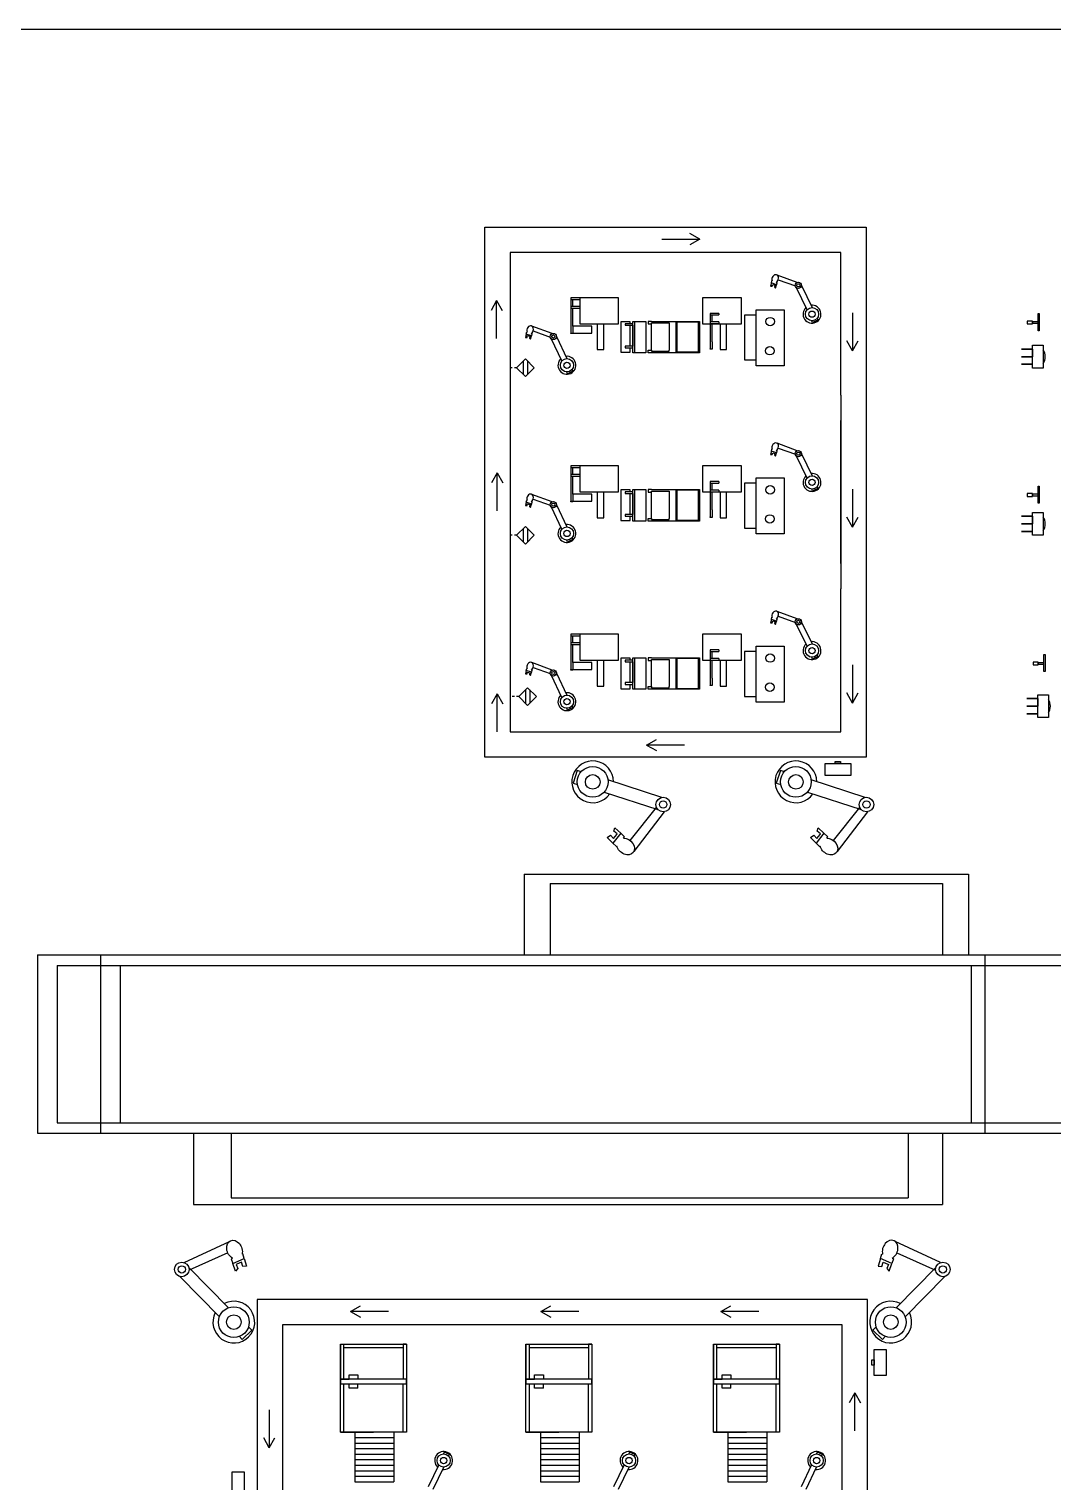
# Model space of a CAD drawing. Header units: millimetres. Extents: x 830 to 218144, y 75 to 99943.
# Drawn here: x 41732 to 88195, y 34006 to 99943 of the extents above; entities that cross this region are included whole.
import ezdxf

# ---------------------------------------------------------------- set-up
doc = ezdxf.new("R2010")
doc.units = ezdxf.units.MM

msp = doc.modelspace()

# ---------------------------------------------------------------- linework, layer by layer
for p, q in [((62408, 89807), (62408, 90957)), ((62408, 90957), (78570, 90957)), ((70449, 90408), (72178, 90408)), ((72178, 90408), (71719, 90663)), ((72178, 90408), (71719, 90153)), ((78570, 90957), (79720, 90957)), ((79720, 90957), (79720, 74538)), ((62408, 74538), (62408, 89807)), ((63558, 89807), (63558, 83322)), ((78570, 89807), (63558, 89807)), ((78570, 83322), (78570, 89807)), ((75416, 88421), (75383, 88268)), ((75416, 88421), (75437, 88517)), ((75647, 88341), (75416, 88421)), ((75437, 88517), (75451, 88512)), ((75642, 88448), (75672, 88438)), ((75672, 88438), (75647, 88341)), ((76588, 88440), (75674, 88778)), ((75727, 88561), (76506, 88286)), ((66720, 87749), (66322, 87749)), ((66322, 87749), (66322, 87674)), ((66322, 87749), (66322, 86144)), ((68487, 87749), (66720, 87749)), ((66720, 87749), (66720, 86571)), ((68487, 86571), (68487, 87749)), ((74056, 87749), (72289, 87749)), ((72289, 87749), (72289, 86571)), ((74056, 86571), (74056, 87749)), ((75383, 88268), (75458, 88268)), ((75458, 88268), (75478, 88351)), ((75478, 88351), (75570, 88321)), ((75584, 88317), (75557, 88235)), ((75557, 88235), (75608, 88188)), ((75570, 88321), (75584, 88317)), ((75608, 88188), (75647, 88341)), ((62951, 87628), (62696, 87169)), ((62951, 85898), (62951, 87628)), ((62951, 87628), (63206, 87169)), ((66322, 87674), (66720, 87674)), ((66720, 87356), (66322, 87356)), ((66322, 87356), (66322, 87283)), ((66322, 87283), (66720, 87283)), ((66409, 87356), (66409, 87674)), ((66409, 86462), (66409, 87283)), ((66720, 87674), (66720, 87356)), ((72289, 87674), (72289, 87356)), ((73035, 87041), (72638, 87041)), ((72638, 87041), (72638, 86967)), ((72638, 87041), (72638, 85436)), ((73035, 87041), (73035, 86967)), ((74723, 86964), (74723, 87208)), ((74723, 87208), (75998, 87208)), ((75998, 87208), (75998, 84754)), ((79099, 87065), (79099, 85335)), ((65467, 86121), (64553, 86459)), ((67265, 86462), (66409, 86462)), ((66409, 86462), (66409, 86122)), ((66720, 86571), (68487, 86571)), ((66720, 86571), (67520, 86571)), ((67265, 86144), (67265, 86462)), ((67520, 86571), (67520, 85394)), ((67815, 85394), (67815, 86571)), ((69014, 86661), (68585, 86661)), ((68585, 86661), (68585, 85274)), ((69138, 86571), (68780, 86571)), ((68780, 86571), (68780, 86499)), ((68780, 86499), (69138, 86499)), ((69014, 86571), (69014, 86661)), ((69014, 85551), (69014, 86499)), ((69138, 86571), (69138, 86674)), ((69138, 86674), (69726, 86674)), ((69138, 85251), (69138, 86571)), ((69138, 86499), (69138, 85551)), ((69209, 86674), (69209, 85251)), ((69726, 86674), (69726, 86571)), ((69726, 86571), (69726, 85251)), ((69975, 86674), (69830, 86674)), ((69830, 86674), (69830, 86560)), ((69830, 86560), (69975, 86560)), ((69975, 86674), (72150, 86674)), ((69975, 86560), (69975, 86605)), ((69975, 86605), (70777, 86605)), ((69975, 85370), (69975, 86560)), ((70777, 86605), (70777, 86560)), ((70777, 86560), (70777, 85370)), ((71089, 86674), (71089, 85251)), ((71127, 86645), (71127, 85291)), ((72106, 86645), (71127, 86645)), ((72106, 85291), (72106, 86645)), ((72150, 86674), (72150, 85251)), ((72289, 86571), (74056, 86571)), ((72289, 86571), (73089, 86571)), ((72638, 86967), (73035, 86967)), ((73035, 86649), (72638, 86649)), ((72638, 86649), (72638, 86575)), ((72638, 86575), (73035, 86575)), ((72724, 86649), (72724, 86967)), ((72724, 85754), (72724, 86575)), ((73035, 86649), (73035, 86575)), ((73089, 86571), (73089, 85394)), ((73384, 85394), (73384, 86571)), ((74202, 86964), (74202, 84926)), ((74723, 86964), (74202, 86964)), ((74723, 84926), (74723, 86964)), ((64295, 86102), (64262, 85949)), ((64262, 85949), (64337, 85949)), ((64295, 86102), (64315, 86198)), ((64526, 86022), (64295, 86102)), ((64315, 86198), (64330, 86193)), ((64337, 85949), (64356, 86032)), ((64356, 86032), (64449, 86002)), ((64463, 85998), (64436, 85916)), ((64436, 85916), (64487, 85869)), ((64449, 86002), (64463, 85998)), ((64487, 85869), (64526, 86022)), ((64521, 86129), (64551, 86119)), ((64551, 86119), (64526, 86022)), ((64606, 86242), (65384, 85967)), ((66322, 86144), (67265, 86144)), ((66322, 86122), (66322, 86144)), ((66409, 86122), (66322, 86122)), ((72724, 85754), (72724, 85414)), ((79099, 85335), (78844, 85795)), ((79099, 85335), (79354, 85795)), ((67520, 85394), (67815, 85394)), ((68585, 85274), (69014, 85274)), ((69138, 85551), (68780, 85551)), ((68780, 85551), (68780, 85469)), ((68780, 85469), (69138, 85469)), ((69014, 85274), (69014, 85469)), ((69726, 85251), (69138, 85251)), ((69830, 85251), (69830, 85370)), ((69830, 85370), (69975, 85370)), ((69975, 85251), (69830, 85251)), ((69975, 85370), (69975, 85322)), ((69975, 85322), (70777, 85322)), ((72150, 85251), (69975, 85251)), ((70777, 85322), (70777, 85370)), ((71127, 85291), (72106, 85291)), ((72638, 85414), (72638, 85436)), ((72724, 85414), (72638, 85414)), ((73089, 85394), (73384, 85394)), ((74202, 84926), (74723, 84926)), ((74723, 84666), (74723, 84926)), ((75998, 84666), (74723, 84666)), ((75998, 84754), (75998, 84666)), ((63558, 83322), (63558, 82172)), ((78570, 83322), (78570, 74538)), ((79720, 83322), (79720, 66903)), ((62408, 66903), (62408, 82172)), ((63558, 82172), (63558, 75688)), ((78570, 75688), (78570, 82172)), ((76588, 80805), (75674, 81143)), ((75416, 80787), (75383, 80634)), ((75383, 80634), (75458, 80634)), ((75416, 80787), (75437, 80882)), ((75647, 80706), (75416, 80787)), ((75437, 80882), (75451, 80877)), ((75458, 80634), (75478, 80717)), ((75478, 80717), (75570, 80687)), ((75584, 80682), (75557, 80600)), ((75557, 80600), (75608, 80553)), ((75570, 80687), (75584, 80682)), ((75608, 80553), (75647, 80706)), ((75642, 80814), (75672, 80804)), ((75672, 80804), (75647, 80706)), ((75727, 80926), (76506, 80652)), ((62979, 79805), (62724, 79345)), ((62979, 78075), (62979, 79805)), ((62979, 79805), (63233, 79345)), ((66720, 80115), (66322, 80115)), ((66322, 80115), (66322, 80040)), ((66322, 80115), (66322, 78510)), ((66322, 80040), (66720, 80040)), ((66409, 79722), (66409, 80040)), ((68487, 80115), (66720, 80115)), ((66720, 80115), (66720, 78937)), ((66720, 80040), (66720, 79722)), ((68487, 78937), (68487, 80115)), ((74056, 80115), (72289, 80115)), ((72289, 80115), (72289, 78937)), ((72289, 80040), (72289, 79722)), ((74056, 78937), (74056, 80115)), ((66720, 79722), (66322, 79722)), ((66322, 79722), (66322, 79648)), ((66322, 79648), (66720, 79648)), ((66409, 78828), (66409, 79648)), ((73035, 79407), (72638, 79407)), ((72638, 79407), (72638, 79332)), ((72638, 79407), (72638, 77802)), ((72638, 79332), (73035, 79332)), ((72724, 79014), (72724, 79332)), ((73035, 79407), (73035, 79332)), ((74202, 79330), (74202, 77291)), ((74723, 79330), (74202, 79330)), ((74723, 79330), (74723, 79573)), ((74723, 79573), (75998, 79573)), ((74723, 77291), (74723, 79330)), ((75998, 79573), (75998, 77120)), ((64295, 78468), (64262, 78315)), ((64295, 78468), (64315, 78563)), ((64526, 78387), (64295, 78468)), ((64315, 78563), (64330, 78558)), ((64521, 78495), (64551, 78485)), ((64551, 78485), (64526, 78387)), ((65467, 78487), (64553, 78825)), ((64606, 78607), (65384, 78333)), ((66322, 78510), (67265, 78510)), ((66322, 78488), (66322, 78510)), ((66409, 78488), (66322, 78488)), ((67265, 78828), (66409, 78828)), ((66409, 78828), (66409, 78488)), ((66720, 78937), (68487, 78937)), ((66720, 78937), (67520, 78937)), ((67265, 78510), (67265, 78828)), ((67520, 78937), (67520, 77759)), ((67815, 77759), (67815, 78937)), ((69014, 79027), (68585, 79027)), ((68585, 79027), (68585, 77640)), ((69138, 78937), (68780, 78937)), ((68780, 78937), (68780, 78865)), ((68780, 78865), (69138, 78865)), ((69014, 78937), (69014, 79027)), ((69014, 77916), (69014, 78865)), ((69138, 78937), (69138, 79040)), ((69138, 79040), (69726, 79040)), ((69138, 77617), (69138, 78937)), ((69138, 78865), (69138, 77916)), ((69209, 79040), (69209, 77617)), ((69726, 79040), (69726, 78937)), ((69726, 78937), (69726, 77617)), ((69975, 79040), (69830, 79040)), ((69830, 79040), (69830, 78925)), ((69830, 78925), (69975, 78925)), ((69975, 79040), (72150, 79040)), ((69975, 78925), (69975, 78971)), ((69975, 78971), (70777, 78971)), ((69975, 77736), (69975, 78925)), ((70777, 78971), (70777, 78925)), ((70777, 78925), (70777, 77736)), ((71089, 79040), (71089, 77617)), ((71127, 79011), (71127, 77656)), ((72106, 79011), (71127, 79011)), ((72106, 77656), (72106, 79011)), ((72150, 79040), (72150, 77617)), ((72289, 78937), (74056, 78937)), ((72289, 78937), (73089, 78937)), ((73035, 79014), (72638, 79014)), ((72638, 79014), (72638, 78940)), ((72638, 78940), (73035, 78940)), ((72724, 78120), (72724, 78940)), ((73035, 79014), (73035, 78940)), ((73089, 78937), (73089, 77759)), ((73384, 77759), (73384, 78937)), ((79099, 79068), (79099, 77339)), ((64262, 78315), (64337, 78315)), ((64337, 78315), (64356, 78398)), ((64356, 78398), (64449, 78368)), ((64463, 78363), (64436, 78282)), ((64436, 78282), (64487, 78234)), ((64449, 78368), (64463, 78363)), ((64487, 78234), (64526, 78387)), ((69138, 77916), (68780, 77916)), ((68780, 77916), (68780, 77835)), ((68780, 77835), (69138, 77835)), ((69014, 77640), (69014, 77835)), ((72724, 78120), (72724, 77780)), ((67520, 77759), (67815, 77759)), ((68585, 77640), (69014, 77640)), ((69726, 77617), (69138, 77617)), ((69830, 77617), (69830, 77736)), ((69830, 77736), (69975, 77736)), ((69975, 77617), (69830, 77617)), ((69975, 77736), (69975, 77687)), ((69975, 77687), (70777, 77687)), ((72150, 77617), (69975, 77617)), ((70777, 77687), (70777, 77736)), ((71127, 77656), (72106, 77656)), ((72638, 77780), (72638, 77802)), ((72724, 77780), (72638, 77780)), ((73089, 77759), (73384, 77759)), ((74202, 77291), (74723, 77291)), ((74723, 77031), (74723, 77291)), ((79099, 77339), (78844, 77798)), ((79099, 77339), (79354, 77798)), ((75998, 77031), (74723, 77031)), ((75998, 77120), (75998, 77031)), ((63558, 75688), (63558, 74538)), ((63558, 74538), (63558, 68053)), ((78570, 68053), (78570, 74538)), ((75416, 73152), (75437, 73247)), ((75437, 73247), (75451, 73242)), ((76588, 73171), (75674, 73509)), ((75727, 73292), (76506, 73017)), ((75416, 73152), (75383, 72999)), ((75383, 72999), (75458, 72999)), ((75647, 73072), (75416, 73152)), ((75458, 72999), (75478, 73082)), ((75478, 73082), (75570, 73052)), ((75584, 73048), (75557, 72966)), ((75557, 72966), (75608, 72918)), ((75570, 73052), (75584, 73048)), ((75608, 72918), (75647, 73072)), ((75642, 73179), (75672, 73169)), ((75672, 73169), (75647, 73072)), ((66720, 72480), (66322, 72480)), ((66322, 72480), (66322, 72405)), ((66322, 72480), (66322, 70875)), ((66322, 72405), (66720, 72405)), ((66720, 72087), (66322, 72087)), ((66322, 72087), (66322, 72013)), ((66322, 72013), (66720, 72013)), ((66409, 72087), (66409, 72405)), ((66409, 71193), (66409, 72013)), ((68487, 72480), (66720, 72480)), ((66720, 72480), (66720, 71302)), ((66720, 72405), (66720, 72087)), ((68487, 71302), (68487, 72480)), ((74056, 72480), (72289, 72480)), ((72289, 72480), (72289, 71302)), ((72289, 72405), (72289, 72087)), ((74056, 71302), (74056, 72480)), ((74723, 71695), (74723, 71939)), ((74723, 71939), (75998, 71939)), ((75998, 71939), (75998, 69485)), ((66720, 71302), (68487, 71302)), ((66720, 71302), (67520, 71302)), ((67520, 71302), (67520, 70125)), ((67815, 70125), (67815, 71302)), ((69014, 71392), (68585, 71392)), ((68585, 71392), (68585, 70005)), ((69138, 71302), (68780, 71302)), ((68780, 71302), (68780, 71230)), ((68780, 71230), (69138, 71230)), ((69014, 71302), (69014, 71392)), ((69014, 70281), (69014, 71230)), ((69138, 71302), (69138, 71405)), ((69138, 71405), (69726, 71405)), ((69138, 69982), (69138, 71302)), ((69138, 71230), (69138, 70281)), ((69209, 71405), (69209, 69982)), ((69726, 71405), (69726, 71302)), ((69726, 71302), (69726, 69982)), ((69975, 71405), (69830, 71405)), ((69830, 71405), (69830, 71291)), ((69830, 71291), (69975, 71291)), ((69975, 71405), (72150, 71405)), ((69975, 71291), (69975, 71336)), ((69975, 71336), (70777, 71336)), ((69975, 70101), (69975, 71291)), ((70777, 71336), (70777, 71291)), ((70777, 71291), (70777, 70101)), ((71089, 71405), (71089, 69982)), ((71127, 71376), (71127, 70022)), ((72106, 71376), (71127, 71376)), ((72106, 70022), (72106, 71376)), ((72150, 71405), (72150, 69982)), ((72289, 71302), (74056, 71302)), ((72289, 71302), (73089, 71302)), ((73035, 71772), (72638, 71772)), ((72638, 71772), (72638, 71697)), ((72638, 71772), (72638, 70167)), ((72638, 71697), (73035, 71697)), ((73035, 71379), (72638, 71379)), ((72638, 71379), (72638, 71306)), ((72638, 71306), (73035, 71306)), ((72724, 71379), (72724, 71697)), ((72724, 70485), (72724, 71306)), ((73035, 71772), (73035, 71697)), ((73035, 71379), (73035, 71306)), ((73089, 71302), (73089, 70125)), ((73384, 70125), (73384, 71302)), ((74202, 71695), (74202, 69657)), ((74723, 71695), (74202, 71695)), ((74723, 69657), (74723, 71695)), ((64295, 70833), (64262, 70680)), ((64262, 70680), (64337, 70680)), ((64295, 70833), (64315, 70929)), ((64526, 70753), (64295, 70833)), ((64315, 70929), (64330, 70924)), ((64337, 70680), (64356, 70763)), ((64356, 70763), (64449, 70733)), ((64463, 70729), (64436, 70647)), ((64436, 70647), (64487, 70600)), ((64449, 70733), (64463, 70729)), ((64487, 70600), (64526, 70753)), ((64521, 70860), (64551, 70850)), ((64551, 70850), (64526, 70753)), ((65467, 70852), (64553, 71190)), ((64606, 70973), (65384, 70698)), ((66322, 70875), (67265, 70875)), ((66322, 70853), (66322, 70875)), ((66409, 70853), (66322, 70853)), ((67265, 71193), (66409, 71193)), ((66409, 71193), (66409, 70853)), ((67265, 70875), (67265, 71193)), ((79098, 71086), (79098, 69357)), ((67520, 70125), (67815, 70125)), ((68585, 70005), (69014, 70005)), ((69138, 70281), (68780, 70281)), ((68780, 70281), (68780, 70200)), ((68780, 70200), (69138, 70200)), ((69014, 70005), (69014, 70200)), ((69726, 69982), (69138, 69982)), ((69830, 69982), (69830, 70101)), ((69830, 70101), (69975, 70101)), ((69975, 69982), (69830, 69982)), ((69975, 70101), (69975, 70053)), ((69975, 70053), (70777, 70053)), ((72150, 69982), (69975, 69982)), ((70777, 70053), (70777, 70101)), ((71127, 70022), (72106, 70022)), ((72638, 70145), (72638, 70167)), ((72724, 70145), (72638, 70145)), ((72724, 70485), (72724, 70145)), ((73089, 70125), (73384, 70125)), ((62979, 69776), (62724, 69317)), ((62979, 68047), (62979, 69776)), ((62979, 69776), (63233, 69317)), ((74202, 69657), (74723, 69657)), ((74723, 69396), (74723, 69657)), ((75998, 69396), (74723, 69396)), ((75998, 69485), (75998, 69396)), ((79098, 69357), (78843, 69816)), ((79098, 69357), (79352, 69816)), ((63558, 68053), (78570, 68053)), ((69748, 67451), (70208, 67706)), ((71478, 67451), (69748, 67451)), ((69748, 67451), (70208, 67196)), ((63558, 66903), (62408, 66903)), ((79720, 66903), (63558, 66903)), ((69014, 63113), (70204, 64621)), ((78235, 63113), (79425, 64621)), ((70558, 64421), (69179, 62619)), ((79780, 64421), (78400, 62619)), ((67972, 63260), (68119, 63354)), ((68119, 63354), (68261, 63215)), ((68582, 63446), (68227, 63000)), ((68261, 63215), (68406, 63390)), ((68273, 63543), (68314, 63699)), ((68427, 63415), (68273, 63543)), ((68314, 63699), (68582, 63446)), ((68406, 63390), (68427, 63415)), ((68753, 63286), (68582, 63446)), ((77193, 63260), (77341, 63354)), ((77341, 63354), (77483, 63215)), ((77803, 63446), (77448, 63000)), ((77483, 63215), (77628, 63390)), ((77495, 63543), (77535, 63699)), ((77649, 63415), (77495, 63543)), ((77535, 63699), (77803, 63446)), ((77628, 63390), (77649, 63415)), ((77974, 63286), (77803, 63446)), ((68227, 63000), (67972, 63260)), ((68227, 63000), (68386, 62838)), ((68386, 62838), (68409, 62867)), ((68706, 63228), (68753, 63286)), ((77448, 63000), (77193, 63260)), ((77448, 63000), (77607, 62838)), ((77607, 62838), (77630, 62867)), ((77927, 63228), (77974, 63286)), ((64200, 61594), (64200, 59761)), ((66033, 61594), (67867, 61594)), ((69700, 61594), (71533, 61594)), ((73367, 61594), (75200, 61594)), ((77033, 61594), (78867, 61594)), ((80700, 61594), (82533, 61594)), ((84367, 61594), (84367, 59761)), ((65380, 61165), (65380, 59546)), ((66999, 61165), (68618, 61165)), ((70237, 61165), (71855, 61165)), ((73474, 61165), (75093, 61165)), ((76712, 61165), (78330, 61165)), ((79949, 61165), (81568, 61165)), ((83186, 61165), (83186, 59546)), ((64200, 59761), (64200, 57927)), ((65380, 59546), (65380, 57927)), ((83186, 59546), (83186, 57927)), ((84367, 59761), (84367, 57927)), ((42119, 57927), (42119, 56309)), ((42718, 57927), (44337, 57927)), ((43014, 57448), (43014, 56018)), ((43014, 57448), (44444, 57448)), ((44980, 57927), (44980, 56309)), ((45874, 57448), (47305, 57448)), ((45874, 57448), (45874, 56018)), ((45956, 57927), (47574, 57927)), ((48735, 57448), (50165, 57448)), ((49193, 57927), (50812, 57927)), ((51595, 57448), (53026, 57448)), ((52430, 57927), (54049, 57927)), ((54456, 57448), (55886, 57448)), ((55668, 57927), (57287, 57927)), ((57316, 57448), (58747, 57448)), ((58905, 57927), (60524, 57927)), ((60177, 57448), (61607, 57448)), ((62143, 57927), (63762, 57927)), ((63037, 57448), (64468, 57448)), ((65380, 57927), (66999, 57927)), ((65898, 57448), (67328, 57448)), ((68618, 57927), (70237, 57927)), ((68759, 57448), (70189, 57448)), ((71619, 57448), (73049, 57448)), ((71855, 57927), (73474, 57927)), ((74480, 57448), (75910, 57448)), ((75093, 57927), (76712, 57927)), ((77340, 57448), (78770, 57448)), ((78330, 57927), (79949, 57927)), ((80201, 57448), (81631, 57448)), ((81568, 57927), (83186, 57927)), ((83061, 57448), (84491, 57448)), ((84491, 57448), (84491, 56018)), ((84805, 57927), (86424, 57927)), ((85097, 57927), (85097, 56309)), ((85922, 57448), (87352, 57448)), ((88043, 57927), (89661, 57927)), ((42119, 56309), (42119, 54690)), ((44980, 56309), (44980, 54690)), ((85097, 56309), (85097, 54690)), ((43014, 56018), (43014, 54587)), ((45874, 56018), (45874, 54587)), ((84491, 56018), (84491, 54587)), ((42119, 54690), (42119, 53071)), ((43014, 54587), (43014, 53157)), ((44980, 54690), (44980, 53071)), ((45874, 54587), (45874, 53157)), ((84491, 54587), (84491, 53157)), ((85097, 54690), (85097, 53071)), ((42119, 53071), (42119, 51452)), ((43014, 53157), (43014, 51727)), ((44980, 53071), (44980, 51452)), ((45874, 53157), (45874, 51727)), ((84491, 53157), (84491, 51727)), ((85097, 53071), (85097, 51452)), ((42119, 51452), (42119, 49834)), ((43014, 51727), (43014, 50297)), ((44980, 51452), (44980, 49834)), ((45874, 51727), (45874, 50297)), ((84491, 51727), (84491, 50297)), ((85097, 51452), (85097, 49834)), ((43014, 50297), (44444, 50297)), ((45874, 50297), (47305, 50297)), ((48735, 50297), (50165, 50297)), ((51595, 50297), (53026, 50297)), ((54456, 50297), (55886, 50297)), ((57316, 50297), (58747, 50297)), ((60177, 50297), (61607, 50297)), ((63037, 50297), (64468, 50297)), ((65898, 50297), (67328, 50297)), ((68759, 50297), (70189, 50297)), ((71619, 50297), (73049, 50297)), ((74480, 50297), (75910, 50297)), ((77340, 50297), (78770, 50297)), ((80201, 50297), (81631, 50297)), ((83061, 50297), (84491, 50297)), ((85922, 50297), (87352, 50297)), ((42718, 49834), (44337, 49834)), ((45956, 49834), (47574, 49834)), ((49193, 49834), (50812, 49834)), ((49193, 49834), (49193, 48215)), ((49193, 49834), (49193, 48215)), ((50903, 49834), (50903, 48370)), ((50903, 49834), (50903, 48370)), ((52430, 49834), (54049, 49834)), ((55668, 49834), (57287, 49834)), ((58905, 49834), (60524, 49834)), ((62143, 49834), (63762, 49834)), ((65380, 49834), (66999, 49834)), ((68618, 49834), (70237, 49834)), ((71855, 49834), (73474, 49834)), ((75093, 49834), (76712, 49834)), ((78330, 49834), (79949, 49834)), ((81568, 49834), (83186, 49834)), ((81632, 49834), (81632, 48370)), ((81632, 49834), (81632, 48370)), ((83186, 49834), (83186, 48215)), ((83186, 49834), (83186, 48215)), ((84805, 49834), (86424, 49834)), ((88043, 49834), (89661, 49834)), ((49193, 48215), (49193, 46596)), ((49193, 48215), (49193, 46596)), ((50903, 48370), (50903, 46907)), ((50903, 48370), (50903, 46907)), ((81632, 48370), (81632, 46907)), ((81632, 48370), (81632, 46907)), ((83186, 48215), (83186, 46596)), ((83186, 48215), (83186, 46596)), ((50903, 46907), (52366, 46907)), ((50903, 46907), (52366, 46907)), ((52366, 46907), (53829, 46907)), ((52366, 46907), (53829, 46907)), ((53829, 46907), (55293, 46907)), ((53829, 46907), (55293, 46907)), ((55293, 46907), (56756, 46907)), ((55293, 46907), (56756, 46907)), ((56756, 46907), (58219, 46907)), ((56756, 46907), (58219, 46907)), ((58219, 46907), (59683, 46907)), ((58219, 46907), (59683, 46907)), ((59683, 46907), (61146, 46907)), ((59683, 46907), (61146, 46907)), ((61146, 46907), (62609, 46907)), ((61146, 46907), (62609, 46907)), ((62609, 46907), (64072, 46907)), ((62609, 46907), (64072, 46907)), ((64072, 46907), (65536, 46907)), ((64072, 46907), (65536, 46907)), ((65536, 46907), (66999, 46907)), ((65536, 46907), (66999, 46907)), ((66999, 46907), (68462, 46907)), ((66999, 46907), (68462, 46907)), ((68462, 46907), (69926, 46907)), ((68462, 46907), (69926, 46907)), ((69926, 46907), (71389, 46907)), ((69926, 46907), (71389, 46907)), ((71389, 46907), (72852, 46907)), ((71389, 46907), (72852, 46907)), ((72852, 46907), (74316, 46907)), ((72852, 46907), (74316, 46907)), ((74316, 46907), (75779, 46907)), ((74316, 46907), (75779, 46907)), ((75779, 46907), (77242, 46907)), ((75779, 46907), (77242, 46907)), ((77242, 46907), (78705, 46907)), ((77242, 46907), (78705, 46907)), ((78705, 46907), (80169, 46907)), ((78705, 46907), (80169, 46907)), ((80169, 46907), (81632, 46907)), ((80169, 46907), (81632, 46907)), ((49193, 46596), (50812, 46596)), ((49193, 46596), (50812, 46596)), ((50812, 46596), (52430, 46596)), ((50812, 46596), (52430, 46596)), ((52430, 46596), (54049, 46596)), ((52430, 46596), (54049, 46596)), ((54049, 46596), (55668, 46596)), ((54049, 46596), (55668, 46596)), ((55668, 46596), (57287, 46596)), ((55668, 46596), (57287, 46596)), ((57287, 46596), (58905, 46596)), ((57287, 46596), (58905, 46596)), ((58905, 46596), (60524, 46596)), ((58905, 46596), (60524, 46596)), ((60524, 46596), (62143, 46596)), ((60524, 46596), (62143, 46596)), ((62143, 46596), (63762, 46596)), ((62143, 46596), (63762, 46596)), ((63762, 46596), (65380, 46596)), ((63762, 46596), (65380, 46596)), ((65380, 46596), (66999, 46596)), ((65380, 46596), (66999, 46596)), ((66999, 46596), (68618, 46596)), ((66999, 46596), (68618, 46596)), ((68618, 46596), (70237, 46596)), ((68618, 46596), (70237, 46596)), ((70237, 46596), (71855, 46596)), ((70237, 46596), (71855, 46596)), ((71855, 46596), (73474, 46596)), ((71855, 46596), (73474, 46596)), ((73474, 46596), (75093, 46596)), ((73474, 46596), (75093, 46596)), ((75093, 46596), (76712, 46596)), ((75093, 46596), (76712, 46596)), ((76712, 46596), (78330, 46596)), ((76712, 46596), (78330, 46596)), ((78330, 46596), (79949, 46596)), ((78330, 46596), (79949, 46596)), ((79949, 46596), (81568, 46596)), ((79949, 46596), (81568, 46596)), ((81568, 46596), (83186, 46596)), ((81568, 46596), (83186, 46596)), ((48771, 43965), (50827, 44925)), ((83090, 43965), (81034, 44925)), ((50746, 44411), (48993, 43623)), ((51430, 44364), (51396, 44349)), ((51496, 44146), (51430, 44364)), ((80366, 44146), (80432, 44364)), ((80432, 44364), (80466, 44349)), ((81116, 44411), (82869, 43623)), ((50966, 44166), (50897, 44137)), ((50897, 44137), (50974, 43915)), ((50974, 43915), (51496, 44146)), ((51095, 43567), (50974, 43915)), ((51204, 43687), (51095, 43567)), ((51156, 43884), (51126, 43872)), ((51126, 43872), (51204, 43687)), ((51366, 43973), (51156, 43884)), ((51428, 43783), (51366, 43973)), ((51602, 43798), (51428, 43783)), ((51496, 44146), (51602, 43798)), ((80366, 44146), (80260, 43798)), ((80260, 43798), (80434, 43783)), ((80887, 43915), (80366, 44146)), ((80434, 43783), (80496, 43973)), ((80496, 43973), (80705, 43884)), ((80736, 43872), (80658, 43687)), ((80658, 43687), (80767, 43567)), ((80705, 43884), (80736, 43872)), ((80767, 43567), (80887, 43915)), ((80964, 44137), (80887, 43915)), ((80896, 44166), (80964, 44137)), ((53238, 42280), (52088, 42280)), ((79774, 42280), (52088, 42280)), ((52088, 42280), (52088, 24016)), ((79774, 24016), (79774, 42280)), ((56313, 41740), (56773, 41995)), ((58043, 41740), (56313, 41740)), ((56313, 41740), (56773, 41485)), ((64953, 41740), (65413, 41995)), ((66683, 41740), (64953, 41740)), ((64953, 41740), (65413, 41485)), ((73122, 41740), (73582, 41995)), ((74852, 41740), (73122, 41740)), ((73122, 41740), (73582, 41485)), ((78624, 41130), (53238, 41130)), ((53238, 41130), (53238, 40619)), ((78624, 25166), (78624, 41130)), ((53238, 40619), (53238, 25166)), ((55858, 40263), (58858, 40263)), ((55858, 36263), (55858, 40263)), ((55858, 40263), (55858, 38463)), ((56008, 40263), (56008, 38663)), ((56008, 40263), (56008, 40113)), ((58858, 40263), (58708, 40263)), ((58708, 40263), (58708, 38663)), ((58858, 40263), (58858, 36263)), ((64270, 40263), (67270, 40263)), ((64270, 36263), (64270, 40263)), ((64270, 40263), (64270, 38463)), ((64420, 40263), (64420, 38663)), ((64420, 40263), (64420, 40113)), ((67270, 40263), (67120, 40263)), ((67120, 40263), (67120, 38663)), ((67270, 40263), (67270, 36263)), ((72784, 40263), (75784, 40263)), ((72784, 36263), (72784, 40263)), ((72784, 40263), (72784, 38463)), ((72934, 40263), (72934, 38663)), ((72934, 40263), (72934, 40113)), ((75784, 40263), (75634, 40263)), ((75634, 40263), (75634, 38663)), ((75784, 40263), (75784, 36263)), ((56008, 40113), (58708, 40113)), ((64420, 40113), (67120, 40113)), ((72934, 40113), (75634, 40113)), ((58858, 38663), (55858, 38663)), ((55858, 38663), (56258, 38663)), ((55858, 38463), (58858, 38463)), ((56008, 38463), (56008, 36263)), ((56258, 38663), (56258, 38863)), ((56258, 38863), (56658, 38863)), ((56258, 38263), (56258, 38463)), ((56658, 38263), (56258, 38263)), ((56658, 38863), (56658, 38663)), ((56658, 38263), (56658, 38463)), ((58708, 36263), (58708, 38463)), ((58858, 38463), (58858, 38663)), ((58858, 38463), (58858, 38163)), ((67270, 38663), (64270, 38663)), ((64270, 38663), (64670, 38663)), ((64270, 38463), (67270, 38463)), ((64420, 38463), (64420, 36263)), ((64670, 38663), (64670, 38863)), ((64670, 38863), (65070, 38863)), ((64670, 38263), (64670, 38463)), ((65070, 38263), (64670, 38263)), ((65070, 38863), (65070, 38663)), ((65070, 38263), (65070, 38463)), ((67120, 36263), (67120, 38463)), ((67270, 38463), (67270, 38663)), ((67270, 38463), (67270, 38163)), ((75784, 38663), (72784, 38663)), ((72784, 38663), (73184, 38663)), ((72784, 38463), (75784, 38463)), ((72934, 38463), (72934, 36263)), ((73184, 38663), (73184, 38863)), ((73184, 38863), (73584, 38863)), ((73184, 38263), (73184, 38463)), ((73584, 38263), (73184, 38263)), ((73584, 38863), (73584, 38663)), ((73584, 38263), (73584, 38463)), ((75634, 36263), (75634, 38463)), ((75784, 38463), (75784, 38663)), ((75784, 38463), (75784, 38163)), ((79209, 38050), (78954, 37590)), ((79209, 36320), (79209, 38050)), ((79209, 38050), (79464, 37590)), ((52635, 37281), (52635, 35551)), ((52635, 35551), (52380, 36011)), ((52635, 35551), (52890, 36011)), ((58858, 36263), (55858, 36263)), ((55858, 36263), (57358, 36263)), ((55858, 36263), (56008, 36263)), ((56522, 36263), (56522, 34013)), ((56522, 36022), (58280, 36022)), ((56522, 36022), (58280, 36022)), ((56522, 36022), (58280, 36022)), ((56522, 35771), (58280, 35771)), ((58280, 36263), (58280, 34013)), ((58858, 36263), (58708, 36263)), ((67270, 36263), (64270, 36263)), ((64270, 36263), (65770, 36263)), ((64270, 36263), (64420, 36263)), ((64934, 36263), (64934, 34013)), ((64934, 36022), (66692, 36022)), ((64934, 36022), (66692, 36022)), ((64934, 36022), (66692, 36022)), ((64934, 35771), (66692, 35771)), ((66692, 36263), (66692, 34013)), ((67270, 36263), (67120, 36263)), ((75784, 36263), (72784, 36263)), ((72784, 36263), (74284, 36263)), ((72784, 36263), (72934, 36263)), ((73448, 36263), (73448, 34013)), ((73448, 36022), (75206, 36022)), ((73448, 36022), (75206, 36022)), ((73448, 36022), (75206, 36022)), ((73448, 35771), (75206, 35771)), ((75206, 36263), (75206, 34013)), ((75784, 36263), (75634, 36263)), ((56522, 35519), (58280, 35519)), ((56522, 35519), (58280, 35519)), ((56522, 35268), (58280, 35268)), ((56522, 35268), (58280, 35268)), ((56522, 35268), (58280, 35268)), ((56522, 35017), (58280, 35017)), ((56522, 35017), (58280, 35017)), ((64934, 35519), (66692, 35519)), ((64934, 35519), (66692, 35519)), ((64934, 35268), (66692, 35268)), ((64934, 35268), (66692, 35268)), ((64934, 35268), (66692, 35268)), ((64934, 35017), (66692, 35017)), ((64934, 35017), (66692, 35017)), ((73448, 35519), (75206, 35519)), ((73448, 35519), (75206, 35519)), ((73448, 35268), (75206, 35268)), ((73448, 35268), (75206, 35268)), ((73448, 35268), (75206, 35268)), ((73448, 35017), (75206, 35017)), ((73448, 35017), (75206, 35017)), ((56522, 34766), (58280, 34766)), ((56522, 34766), (58280, 34766)), ((56522, 34766), (58280, 34766)), ((56522, 34515), (58280, 34515)), ((56522, 34515), (58280, 34515)), ((64934, 34766), (66692, 34766)), ((64934, 34766), (66692, 34766)), ((64934, 34766), (66692, 34766)), ((64934, 34515), (66692, 34515)), ((64934, 34515), (66692, 34515)), ((73448, 34766), (75206, 34766)), ((73448, 34766), (75206, 34766)), ((73448, 34766), (75206, 34766)), ((73448, 34515), (75206, 34515)), ((73448, 34515), (75206, 34515)), ((56522, 34264), (58280, 34264)), ((56522, 34264), (58280, 34264)), ((56522, 34013), (58280, 34013)), ((56522, 34013), (58280, 34013)), ((56522, 34013), (58280, 34013)), ((64934, 34264), (66692, 34264)), ((64934, 34264), (66692, 34264)), ((64934, 34013), (66692, 34013)), ((64934, 34013), (66692, 34013)), ((64934, 34013), (66692, 34013)), ((73448, 34264), (75206, 34264)), ((73448, 34264), (75206, 34264)), ((73448, 34013), (75206, 34013)), ((73448, 34013), (75206, 34013)), ((73448, 34013), (75206, 34013))]:
    msp.add_line(p, q)
at = {"color": 242, "true_color": 0xcd2027}
for p, q in [((87273, 85418), (86774, 85418)), ((86774, 85418), (87273, 85418)), ((87273, 85075), (86774, 85075)), ((86774, 85075), (87273, 85075)), ((87273, 85418), (87273, 85075)), ((87273, 84732), (86774, 84732)), ((86774, 84732), (87273, 84732)), ((87273, 77830), (86774, 77830)), ((86774, 77830), (87273, 77830)), ((87273, 77830), (87273, 77488)), ((87273, 77488), (86774, 77488)), ((86774, 77488), (87273, 77488)), ((87273, 77145), (86774, 77145)), ((86774, 77145), (87273, 77145)), ((87507, 69556), (87008, 69556)), ((87008, 69556), (87507, 69556)), ((87507, 69556), (87507, 69213)), ((87507, 69213), (87008, 69213)), ((87008, 69213), (87507, 69213)), ((87507, 68871), (87008, 68871)), ((87008, 68871), (87507, 68871))]:
    msp.add_line(p, q, dxfattribs=at)
at = {"color": 2, "true_color": 0xf1eb1f}
for p, q in [((63658, 84570), (63558, 84570)), ((63858, 84570), (63758, 84570)), ((64258, 84970), (63858, 84570)), ((63858, 84570), (64258, 84170)), ((64158, 84870), (64158, 84270)), ((64658, 84570), (64258, 84970)), ((64258, 84170), (64658, 84570)), ((64358, 84870), (64358, 84270)), ((64258, 77373), (63858, 76973)), ((64158, 77273), (64158, 76673)), ((64658, 76973), (64258, 77373)), ((64358, 77273), (64358, 76673)), ((63658, 76973), (63558, 76973)), ((63858, 76973), (63758, 76973)), ((63858, 76973), (64258, 76573)), ((64258, 76573), (64658, 76973)), ((64358, 70050), (63958, 69650)), ((64258, 69950), (64258, 69350)), ((64758, 69650), (64358, 70050)), ((64458, 69950), (64458, 69350)), ((63758, 69650), (63658, 69650)), ((63958, 69650), (63858, 69650)), ((63958, 69650), (64358, 69250)), ((64358, 69250), (64758, 69650))]:
    msp.add_line(p, q, dxfattribs=at)
at = {"color": 4}
for p, q in [((64200, 61594), (64200, 59761)), ((64200, 61594), (66033, 61594)), ((67867, 61594), (69700, 61594)), ((71533, 61594), (73367, 61594)), ((75200, 61594), (77033, 61594)), ((78867, 61594), (80700, 61594)), ((82533, 61594), (84367, 61594)), ((84367, 61594), (84367, 59761)), ((65380, 61165), (65380, 59546)), ((65380, 61165), (66999, 61165)), ((68618, 61165), (70237, 61165)), ((71855, 61165), (73474, 61165)), ((75093, 61165), (76712, 61165)), ((78330, 61165), (79949, 61165)), ((81568, 61165), (83186, 61165)), ((83186, 61165), (83186, 59546)), ((64200, 59761), (64200, 57927)), ((65380, 59546), (65380, 57927)), ((83186, 59546), (83186, 57927)), ((84367, 59761), (84367, 57927)), ((42119, 57927), (42119, 56309)), ((42119, 57927), (42718, 57927)), ((43014, 57448), (43014, 56018)), ((44337, 57927), (45956, 57927)), ((44444, 57448), (45874, 57448)), ((44980, 57927), (44980, 56309)), ((45874, 57448), (45874, 56018)), ((47305, 57448), (48735, 57448)), ((47574, 57927), (49193, 57927)), ((50165, 57448), (51595, 57448)), ((50812, 57927), (52430, 57927)), ((53026, 57448), (54456, 57448)), ((54049, 57927), (55668, 57927)), ((55886, 57448), (57316, 57448)), ((57287, 57927), (58905, 57927)), ((58747, 57448), (60177, 57448)), ((60524, 57927), (62143, 57927)), ((61607, 57448), (63037, 57448)), ((63762, 57927), (65380, 57927)), ((64468, 57448), (65898, 57448)), ((66999, 57927), (68618, 57927)), ((67328, 57448), (68759, 57448)), ((70189, 57448), (71619, 57448)), ((70237, 57927), (71855, 57927)), ((73049, 57448), (74480, 57448)), ((73474, 57927), (75093, 57927)), ((75910, 57448), (77340, 57448)), ((76712, 57927), (78330, 57927)), ((78770, 57448), (80201, 57448)), ((79949, 57927), (81568, 57927)), ((81631, 57448), (83061, 57448)), ((83186, 57927), (84805, 57927)), ((84491, 57448), (85922, 57448)), ((84491, 57448), (84491, 56018)), ((85097, 57927), (85097, 56309)), ((86424, 57927), (88043, 57927)), ((87352, 57448), (88782, 57448)), ((42119, 56309), (42119, 54690)), ((44980, 56309), (44980, 54690)), ((85097, 56309), (85097, 54690)), ((43014, 56018), (43014, 54587)), ((45874, 56018), (45874, 54587)), ((84491, 56018), (84491, 54587)), ((42119, 54690), (42119, 53071)), ((43014, 54587), (43014, 53157)), ((44980, 54690), (44980, 53071)), ((45874, 54587), (45874, 53157)), ((84491, 54587), (84491, 53157)), ((85097, 54690), (85097, 53071)), ((42119, 53071), (42119, 51452)), ((43014, 53157), (43014, 51727)), ((44980, 53071), (44980, 51452)), ((45874, 53157), (45874, 51727)), ((84491, 53157), (84491, 51727)), ((85097, 53071), (85097, 51452)), ((42119, 51452), (42119, 49834)), ((43014, 51727), (43014, 50297)), ((44980, 51452), (44980, 49834)), ((45874, 51727), (45874, 50297)), ((84491, 51727), (84491, 50297)), ((85097, 51452), (85097, 49834)), ((44444, 50297), (45874, 50297)), ((47305, 50297), (48735, 50297)), ((50165, 50297), (51595, 50297)), ((53026, 50297), (54456, 50297)), ((55886, 50297), (57316, 50297)), ((58747, 50297), (60177, 50297)), ((61607, 50297), (63037, 50297)), ((64468, 50297), (65898, 50297)), ((67328, 50297), (68759, 50297)), ((70189, 50297), (71619, 50297)), ((73049, 50297), (74480, 50297)), ((75910, 50297), (77340, 50297)), ((78770, 50297), (80201, 50297)), ((81631, 50297), (83061, 50297)), ((84491, 50297), (85922, 50297)), ((87352, 50297), (88782, 50297)), ((42119, 49834), (42718, 49834)), ((44337, 49834), (45956, 49834)), ((47574, 49834), (49193, 49834)), ((49193, 49834), (49193, 48215)), ((49193, 49834), (49193, 48215)), ((50812, 49834), (52430, 49834)), ((50903, 49834), (50903, 48370)), ((50903, 49834), (50903, 48370)), ((54049, 49834), (55668, 49834)), ((57287, 49834), (58905, 49834)), ((60524, 49834), (62143, 49834)), ((63762, 49834), (65380, 49834)), ((66999, 49834), (68618, 49834)), ((70237, 49834), (71855, 49834)), ((73474, 49834), (75093, 49834)), ((76712, 49834), (78330, 49834)), ((79949, 49834), (81568, 49834)), ((81632, 49834), (81632, 48370)), ((81632, 49834), (81632, 48370)), ((83186, 49834), (84805, 49834)), ((83186, 49834), (83186, 48215)), ((83186, 49834), (83186, 48215)), ((86424, 49834), (88043, 49834)), ((49193, 48215), (49193, 46596)), ((49193, 48215), (49193, 46596)), ((50903, 48370), (50903, 46907)), ((50903, 48370), (50903, 46907)), ((81632, 48370), (81632, 46907)), ((81632, 48370), (81632, 46907)), ((83186, 48215), (83186, 46596)), ((83186, 48215), (83186, 46596)), ((50903, 46907), (52366, 46907)), ((50903, 46907), (52366, 46907)), ((52366, 46907), (53829, 46907)), ((52366, 46907), (53829, 46907)), ((53829, 46907), (55293, 46907)), ((53829, 46907), (55293, 46907)), ((55293, 46907), (56756, 46907)), ((55293, 46907), (56756, 46907)), ((56756, 46907), (58219, 46907)), ((56756, 46907), (58219, 46907)), ((58219, 46907), (59683, 46907)), ((58219, 46907), (59683, 46907)), ((59683, 46907), (61146, 46907)), ((59683, 46907), (61146, 46907)), ((61146, 46907), (62609, 46907)), ((61146, 46907), (62609, 46907)), ((62609, 46907), (64072, 46907)), ((62609, 46907), (64072, 46907)), ((64072, 46907), (65536, 46907)), ((64072, 46907), (65536, 46907)), ((65536, 46907), (66999, 46907)), ((65536, 46907), (66999, 46907)), ((66999, 46907), (68462, 46907)), ((66999, 46907), (68462, 46907)), ((68462, 46907), (69926, 46907)), ((68462, 46907), (69926, 46907)), ((69926, 46907), (71389, 46907)), ((69926, 46907), (71389, 46907)), ((71389, 46907), (72852, 46907)), ((71389, 46907), (72852, 46907)), ((72852, 46907), (74316, 46907)), ((72852, 46907), (74316, 46907)), ((74316, 46907), (75779, 46907)), ((74316, 46907), (75779, 46907)), ((75779, 46907), (77242, 46907)), ((75779, 46907), (77242, 46907)), ((77242, 46907), (78705, 46907)), ((77242, 46907), (78705, 46907)), ((78705, 46907), (80169, 46907)), ((78705, 46907), (80169, 46907)), ((80169, 46907), (81632, 46907)), ((80169, 46907), (81632, 46907)), ((49193, 46596), (50812, 46596)), ((49193, 46596), (50812, 46596)), ((50812, 46596), (52430, 46596)), ((50812, 46596), (52430, 46596)), ((52430, 46596), (54049, 46596)), ((52430, 46596), (54049, 46596)), ((54049, 46596), (55668, 46596)), ((54049, 46596), (55668, 46596)), ((55668, 46596), (57287, 46596)), ((55668, 46596), (57287, 46596)), ((57287, 46596), (58905, 46596)), ((57287, 46596), (58905, 46596)), ((58905, 46596), (60524, 46596)), ((58905, 46596), (60524, 46596)), ((60524, 46596), (62143, 46596)), ((60524, 46596), (62143, 46596)), ((62143, 46596), (63762, 46596)), ((62143, 46596), (63762, 46596)), ((63762, 46596), (65380, 46596)), ((63762, 46596), (65380, 46596)), ((65380, 46596), (66999, 46596)), ((65380, 46596), (66999, 46596)), ((66999, 46596), (68618, 46596)), ((66999, 46596), (68618, 46596)), ((68618, 46596), (70237, 46596)), ((68618, 46596), (70237, 46596)), ((70237, 46596), (71855, 46596)), ((70237, 46596), (71855, 46596)), ((71855, 46596), (73474, 46596)), ((71855, 46596), (73474, 46596)), ((73474, 46596), (75093, 46596)), ((73474, 46596), (75093, 46596)), ((75093, 46596), (76712, 46596)), ((75093, 46596), (76712, 46596)), ((76712, 46596), (78330, 46596)), ((76712, 46596), (78330, 46596)), ((78330, 46596), (79949, 46596)), ((78330, 46596), (79949, 46596)), ((79949, 46596), (81568, 46596)), ((79949, 46596), (81568, 46596)), ((81568, 46596), (83186, 46596)), ((81568, 46596), (83186, 46596))]:
    msp.add_line(p, q, dxfattribs=at)
for points in [[(830, 99943), (218144, 99943), (218144, 75), (830, 75)], [(87024, 86566), (87261, 86566), (87261, 86689), (87025, 86689)], [(87261, 86594), (87522, 86594), (87522, 86659), (87261, 86659)], [(87522, 86255), (87522, 87031), (87577, 87031), (87577, 86255)], [(87522, 78425), (87522, 79200), (87577, 79200), (87577, 78425)], [(87024, 78735), (87261, 78735), (87261, 78859), (87025, 78859)], [(87261, 78763), (87522, 78763), (87522, 78828), (87261, 78828)], [(87291, 71090), (87527, 71090), (87528, 71214), (87291, 71214)], [(87788, 70780), (87788, 71555), (87844, 71555), (87844, 70780)], [(87528, 71119), (87788, 71118), (87788, 71184), (87528, 71184)], [(77852, 66067), (77852, 66612), (79023, 66612), (79023, 66067)], [(78320, 66612), (78320, 66708), (78556, 66708), (78556, 66612)], [(80621, 38841), (80075, 38841), (80075, 40011), (80621, 40011)], [(80075, 39308), (79979, 39308), (79979, 39545), (80075, 39545)], [(50945, 34466), (51491, 34466), (51491, 33296), (50945, 33296)]]:
    msp.add_lwpolyline(points, close=True)
for points in [[(77036, 87201), (76563, 88195)], [(76788, 88302), (77263, 87304)], [(77489, 86807), (77524, 86734), (77289, 86622), (77250, 86704)], [(65915, 84882), (65441, 85876)], [(65667, 85983), (66142, 84985)], [(66367, 84488), (66402, 84415), (66168, 84303), (66129, 84385)], [(77036, 79566), (76563, 80560)], [(76788, 80667), (77263, 79669)], [(77489, 79172), (77524, 79099), (77289, 78987), (77250, 79070)], [(65915, 77247), (65441, 78241)], [(65667, 78348), (66142, 77351)], [(66367, 76853), (66402, 76780), (66168, 76668), (66129, 76751)], [(77036, 71932), (76563, 72926)], [(76788, 73033), (77263, 72035)], [(77489, 71538), (77524, 71464), (77289, 71353), (77250, 71435)], [(65915, 69613), (65441, 70607)], [(65667, 70714), (66142, 69716)], [(66367, 69219), (66402, 69146), (66168, 69034), (66129, 69116)], [(66785, 66240), (66605, 66299), (66418, 65724), (66620, 65658)], [(76006, 66240), (75827, 66299), (75640, 65724), (75842, 65658)], [(67831, 65314), (70269, 64522)], [(70448, 65074), (68001, 65870)], [(77052, 65314), (79490, 64522)], [(79670, 65074), (77222, 65870)], [(50776, 41912), (48982, 43742)], [(81085, 41912), (82880, 43742)], [(48567, 43335), (50369, 41498)], [(83295, 43335), (81493, 41498)], [(51276, 40607), (51408, 40472), (51840, 40895), (51691, 41047)], [(80586, 40607), (80454, 40472), (80022, 40895), (80171, 41047)], [(60772, 35174), (60807, 35248), (60573, 35359), (60534, 35277)], [(69185, 35174), (69219, 35248), (68985, 35359), (68946, 35277)], [(77699, 35174), (77733, 35248), (77499, 35359), (77460, 35277)], [(60320, 34780), (59846, 33787)], [(60072, 33679), (60547, 34677)], [(68732, 34780), (68258, 33787)], [(68484, 33679), (68959, 34677)], [(77246, 34780), (76772, 33787)], [(76998, 33679), (77473, 34677)]]:
    msp.add_lwpolyline(points)
at = {"color": 242, "true_color": 0xcd2027}
for points in [[(87273, 85591), (87755, 85591), (87755, 84558), (87273, 84558)], [(87273, 78004), (87755, 78004), (87755, 76971), (87273, 76971)], [(87507, 69730), (87989, 69730), (87989, 68697), (87507, 68697)]]:
    msp.add_lwpolyline(points, close=True, dxfattribs=at)
for centre, radius in [((76646, 88310), 142), ((76646, 88310), 71.6), ((77263, 87004), 300), ((77263, 87004), 143), ((75360, 86665), 193), ((65525, 85991), 142), ((65525, 85991), 71.6), ((75348, 85346), 193), ((66141, 84685), 300), ((66141, 84685), 143), ((76646, 80675), 142), ((76646, 80675), 71.6), ((75360, 79031), 193), ((77263, 79369), 300), ((77263, 79369), 143), ((65525, 78356), 142), ((65525, 78356), 71.6), ((75348, 77711), 193), ((66141, 77051), 300), ((66141, 77051), 143), ((76646, 73041), 142), ((76646, 73041), 71.6), ((77263, 71735), 300), ((77263, 71735), 143), ((75360, 71396), 193), ((65525, 70722), 142), ((65525, 70722), 71.6), ((75348, 70077), 193), ((66141, 69416), 300), ((66141, 69416), 143), ((67309, 65778), 699), ((67309, 65778), 333), ((76530, 65778), 699), ((76530, 65778), 333), ((70510, 64749), 331), ((70510, 64749), 167), ((79731, 64749), 331), ((79731, 64749), 167), ((48663, 43652), 331), ((48663, 43652), 167), ((83199, 43652), 331), ((83199, 43652), 167), ((51025, 41259), 699), ((51025, 41259), 333), ((80836, 41259), 699), ((80836, 41259), 333), ((60546, 34977), 300), ((60546, 34977), 143), ((68958, 34977), 300), ((68958, 34977), 143), ((77472, 34977), 300), ((77472, 34977), 143)]:
    msp.add_circle(centre, radius)
for centre, radius, start, end in [((77263, 87004), 407, 132.59274, 96.91639), ((66141, 84685), 407, 132.59274, 96.91639), ((77263, 79369), 407, 132.59274, 96.91639), ((66141, 77051), 407, 132.59274, 96.91639), ((77263, 71735), 407, 132.59274, 96.91639), ((66141, 69416), 407, 132.59274, 96.91639), ((67309, 65778), 948, 0.53764, 324.8613), ((76530, 65778), 948, 0.53764, 324.8613), ((51025, 41259), 948, 152.99556, 117.31922), ((80836, 41259), 948, 62.68078, 27.00444), ((60546, 34977), 407, 263.08361, 227.40726), ((68958, 34977), 407, 263.08361, 227.40726), ((77472, 34977), 407, 263.08361, 227.40726)]:
    msp.add_arc(centre, radius, start, end)
for centre in [(87273, 85075), (87273, 77488), (87507, 69213)]:
    msp.add_arc(centre, 573, 327.29494, 32.70506, dxfattribs=at)
for centre, major_axis in [((75591, 88609), (63, 179)), ((64470, 86290), (63, 179)), ((75591, 80975), (63, 179)), ((64470, 78656), (63, 179)), ((75591, 73340), (63, 179)), ((64470, 71021), (63, 179)), ((80808, 44549), (181, 402))]:
    msp.add_ellipse(centre, major_axis=major_axis, ratio=0.764993, start_param=3.921857, end_param=8.673317)
at = {"extrusion": (0, 0, -1)}
for centre, major_axis in [((68805, 62848), (346, -273)), ((78026, 62848), (346, -273)), ((51054, 44549), (-181, 402))]:
    msp.add_ellipse(centre, major_axis=major_axis, ratio=0.764993, start_param=3.921857, end_param=8.673317, dxfattribs=at)

doc.saveas('drawing.dxf')
